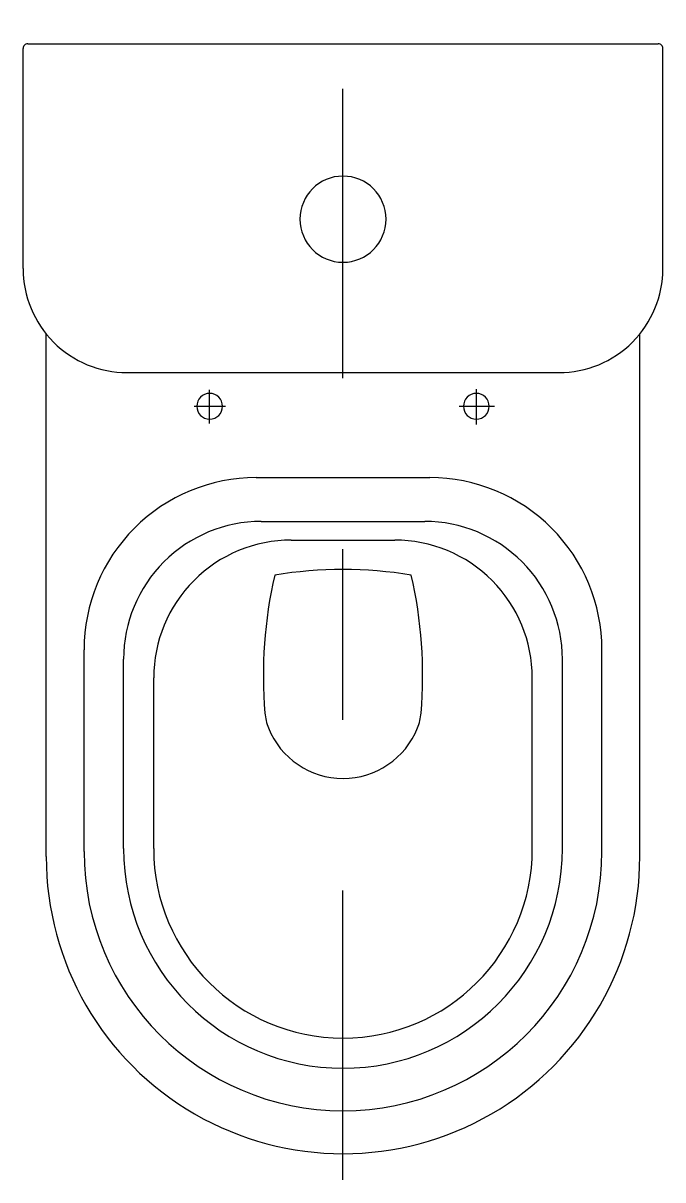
# Model space of a CAD drawing. Extents: x -475.316 to -474.941, y 434.254 to 434.932.
import ezdxf

# ---------------------------------------------------------------- set-up
doc = ezdxf.new("R2010")
doc.units = 0
doc.header["$LTSCALE"] = 0.564741
doc.header["$MEASUREMENT"] = 0
doc.linetypes.add('AXES', pattern=[0.54, 0.3, -0.08, 0.08, -0.08])
doc.linetypes.add('CONTINU', pattern=[0])
doc.layers.get('0').update_dxf_attribs({"linetype": 'CONTINUOUS'})
doc.layers.add('DECA_EIXOS', color=5, linetype='AXES')

msp = doc.modelspace()

# ---------------------------------------------------------------- linework, layer by layer
at = {"linetype": 'CONTINU'}
for points in [[(-475.31319, 434.91972, 0.41424), (-475.31589, 434.91703)], [(-474.94093, 434.91703, 0.414275), (-474.94362, 434.91972)], [(-475.12841, 434.84221, 1), (-475.12841, 434.79178)], [(-475.12841, 434.79178, 1), (-475.12841, 434.84221)], [(-475.31588, 434.78806, 0.414214), (-475.25497, 434.72714)], [(-475.00184, 434.72714, 0.414214), (-474.94093, 434.78806)], [(-475.20656, 434.71499, 1), (-475.20656, 434.69987)], [(-475.20656, 434.69987, 1), (-475.20656, 434.71499)], [(-475.05025, 434.71499, 1), (-475.05025, 434.69987)], [(-475.05025, 434.69987, 1), (-475.05025, 434.71499)], [(-475.17933, 434.66565, 0.414214), (-475.28018, 434.56481)], [(-474.97663, 434.56481, 0.414214), (-475.07748, 434.66565)], [(-475.17631, 434.63997, 0.414214), (-475.25699, 434.55929)], [(-474.99983, 434.55929, 0.414214), (-475.0805, 434.63997)], [(-475.15869, 434.62905, 0.414214), (-475.23936, 434.54838)], [(-475.01745, 434.54838, 0.414214), (-475.09812, 434.62905)], [(-475.16839, 434.60861, 0.078063), (-475.17417, 434.52777)], [(-475.08842, 434.60861, 0.080389), (-475.16839, 434.60861)], [(-475.08264, 434.52777, 0.078063), (-475.08842, 434.60861)], [(-475.17417, 434.52777, 0.07471), (-475.17209, 434.51902)], [(-475.08472, 434.51902, 0.07471), (-475.08264, 434.52777)], [(-475.17209, 434.51902, 0.675827), (-475.08472, 434.51902)], [(-475.30237, 434.44369, 1.000333), (-474.95445, 434.4438)], [(-475.28018, 434.44668, 1), (-474.97663, 434.44668)], [(-475.25699, 434.44836, 0.999998), (-474.99983, 434.44836)], [(-475.23936, 434.44836, 0.999998), (-475.01745, 434.44836)]]:
    msp.add_lwpolyline(points, format="xyb", dxfattribs=at)
for points in [[(-475.31319, 434.91972), (-474.94362, 434.91972)], [(-475.31588, 434.78806), (-475.31589, 434.91703)], [(-474.94093, 434.78806), (-474.94093, 434.91703)], [(-475.30237, 434.44369), (-475.30237, 434.74979)], [(-474.95445, 434.4438), (-474.95445, 434.74979)], [(-475.25497, 434.72714), (-475.00184, 434.72714)], [(-475.17933, 434.66565), (-475.07748, 434.66565)], [(-475.17631, 434.63997), (-475.0805, 434.63997)], [(-475.15869, 434.62905), (-475.09812, 434.62905)], [(-475.28018, 434.44668), (-475.28018, 434.56481)], [(-475.25699, 434.44836), (-475.25699, 434.55929)], [(-474.99983, 434.44836), (-474.99983, 434.55929)], [(-474.97663, 434.44668), (-474.97663, 434.56481)], [(-475.23936, 434.44836), (-475.23936, 434.54838)], [(-475.01745, 434.44836), (-475.01745, 434.54838)]]:
    msp.add_lwpolyline(points, dxfattribs=at)
at = {"layer": 'DECA_EIXOS'}
for points in [[(-475.12841, 434.25439), (-475.12841, 434.9318)], [(-475.20656, 434.6973), (-475.20656, 434.71712)], [(-475.05025, 434.69672), (-475.05025, 434.71742)], [(-475.21555, 434.70743), (-475.19719, 434.70743)], [(-475.0603, 434.70743), (-475.03968, 434.70743)]]:
    msp.add_lwpolyline(points, dxfattribs=at)

doc.saveas('drawing.dxf')
